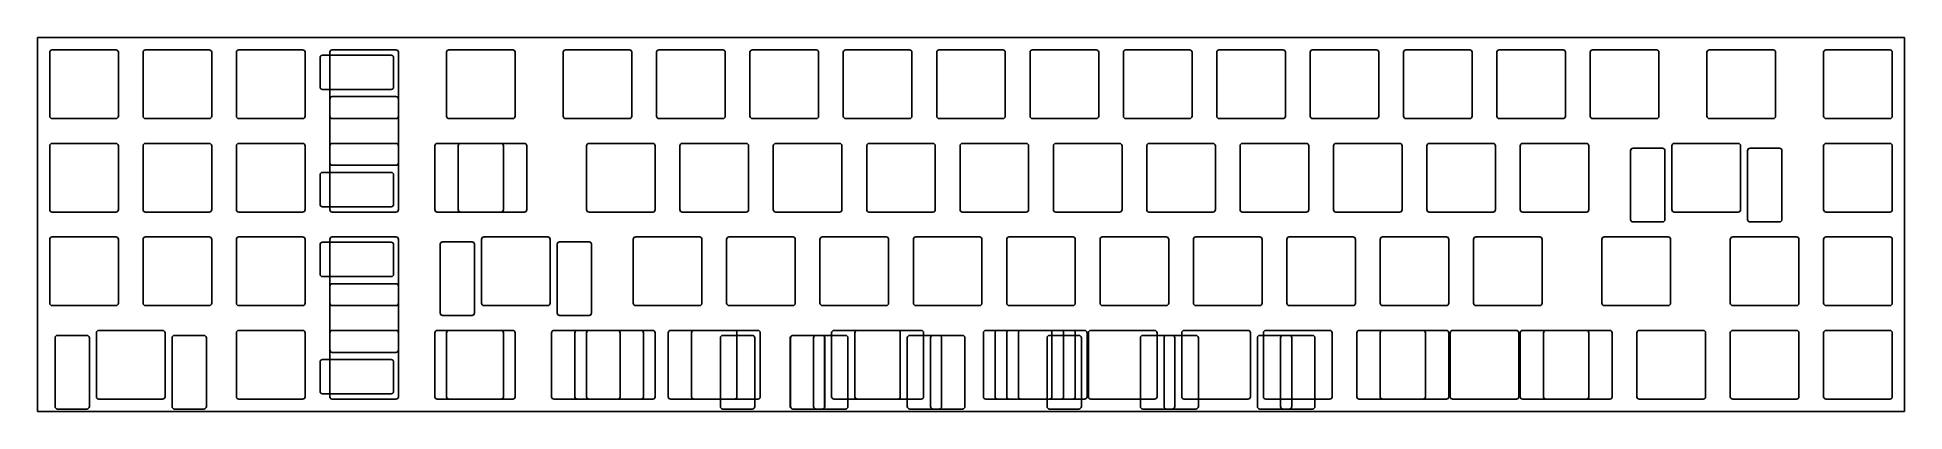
# Model space of a CAD drawing. Header units: millimetres. Extents: x 0 to 381, y -76 to 0.
import ezdxf

# ---------------------------------------------------------------- set-up
doc = ezdxf.new("R2010")
doc.units = ezdxf.units.MM

msp = doc.modelspace()

# ---------------------------------------------------------------- linework, layer by layer
for p, q in [((0, 0), (381, 0)), ((0, 0), (0, -76.2)), ((381, 0), (381, -76.2)), ((2.525, -3.025), (2.525, -16.025)), ((3.025, -2.525), (16.025, -2.525)), ((16.525, -3.025), (16.525, -16.025)), ((21.575, -3.025), (21.575, -16.025)), ((22.075, -2.525), (35.075, -2.525)), ((35.575, -3.025), (35.575, -16.025)), ((40.625, -3.025), (40.625, -16.025)), ((41.125, -2.525), (54.125, -2.525)), ((54.625, -3.025), (54.625, -16.025)), ((72.175, -3.612), (58.175, -3.612)), ((59.675, -3.025), (59.675, -16.025)), ((60.175, -2.525), (73.175, -2.525)), ((73.675, -3.025), (73.675, -16.025)), ((83.4875, -3.025), (83.4875, -16.025)), ((83.9875, -2.525), (96.9875, -2.525)), ((97.4875, -3.025), (97.4875, -16.025)), ((107.3, -3.025), (107.3, -16.025)), ((107.8, -2.525), (120.8, -2.525)), ((121.3, -3.025), (121.3, -16.025)), ((126.35, -3.025), (126.35, -16.025)), ((126.85, -2.525), (139.85, -2.525)), ((140.35, -3.025), (140.35, -16.025)), ((145.4, -3.025), (145.4, -16.025)), ((145.9, -2.525), (158.9, -2.525)), ((159.4, -3.025), (159.4, -16.025)), ((164.45, -3.025), (164.45, -16.025)), ((164.95, -2.525), (177.95, -2.525)), ((178.45, -3.025), (178.45, -16.025)), ((183.5, -3.025), (183.5, -16.025)), ((184, -2.525), (197, -2.525)), ((197.5, -3.025), (197.5, -16.025)), ((202.55, -3.025), (202.55, -16.025)), ((203.05, -2.525), (216.05, -2.525)), ((216.55, -3.025), (216.55, -16.025)), ((221.6, -3.025), (221.6, -16.025)), ((222.1, -2.525), (235.1, -2.525)), ((235.6, -3.025), (235.6, -16.025)), ((240.65, -3.025), (240.65, -16.025)), ((241.15, -2.525), (254.15, -2.525)), ((254.65, -3.025), (254.65, -16.025)), ((259.7, -3.025), (259.7, -16.025)), ((260.2, -2.525), (273.2, -2.525)), ((273.7, -3.025), (273.7, -16.025)), ((278.75, -3.025), (278.75, -16.025)), ((279.25, -2.525), (292.25, -2.525)), ((292.75, -3.025), (292.75, -16.025)), ((297.8, -3.025), (297.8, -16.025)), ((298.3, -2.525), (311.3, -2.525)), ((311.8, -3.025), (311.8, -16.025)), ((316.85, -3.025), (316.85, -16.025)), ((317.35, -2.525), (330.35, -2.525)), ((330.85, -3.025), (330.85, -16.025)), ((340.6625, -3.025), (340.6625, -16.025)), ((341.1625, -2.525), (354.1625, -2.525)), ((354.6625, -3.025), (354.6625, -16.025)), ((364.475, -3.025), (364.475, -16.025)), ((364.975, -2.525), (377.975, -2.525)), ((378.475, -3.025), (378.475, -16.025)), ((57.675, -4.112), (57.675, -10.112)), ((72.675, -4.112), (72.675, -10.112)), ((72.175, -10.612), (58.175, -10.612)), ((59.675, -12.55), (59.675, -25.55)), ((73.175, -12.05), (60.175, -12.05)), ((73.675, -12.55), (73.675, -25.55)), ((3.025, -16.525), (16.025, -16.525)), ((22.075, -16.525), (35.075, -16.525)), ((41.125, -16.525), (54.125, -16.525)), ((60.175, -16.525), (73.175, -16.525)), ((83.9875, -16.525), (96.9875, -16.525)), ((107.8, -16.525), (120.8, -16.525)), ((126.85, -16.525), (139.85, -16.525)), ((145.9, -16.525), (158.9, -16.525)), ((164.95, -16.525), (177.95, -16.525)), ((184, -16.525), (197, -16.525)), ((203.05, -16.525), (216.05, -16.525)), ((222.1, -16.525), (235.1, -16.525)), ((241.15, -16.525), (254.15, -16.525)), ((260.2, -16.525), (273.2, -16.525)), ((279.25, -16.525), (292.25, -16.525)), ((298.3, -16.525), (311.3, -16.525)), ((317.35, -16.525), (330.35, -16.525)), ((341.1625, -16.525), (354.1625, -16.525)), ((364.975, -16.525), (377.975, -16.525)), ((2.525, -22.075), (2.525, -35.075)), ((3.025, -21.575), (16.025, -21.575)), ((16.525, -22.075), (16.525, -35.075)), ((21.575, -22.075), (21.575, -35.075)), ((22.075, -21.575), (35.075, -21.575)), ((35.575, -22.075), (35.575, -35.075)), ((40.625, -22.075), (40.625, -35.075)), ((41.125, -21.575), (54.125, -21.575)), ((54.625, -22.075), (54.625, -35.075)), ((59.675, -22.075), (59.675, -35.075)), ((60.175, -21.575), (73.175, -21.575)), ((73.675, -22.075), (73.675, -35.075)), ((81.10625, -22.075), (81.10625, -35.075)), ((81.60625, -21.575), (94.60625, -21.575)), ((85.86875, -22.075), (85.86875, -35.075)), ((86.36875, -21.575), (99.36875, -21.575)), ((95.10625, -22.075), (95.10625, -35.075)), ((99.86875, -22.075), (99.86875, -35.075)), ((112.0625, -22.075), (112.0625, -35.075)), ((112.5625, -21.575), (125.5625, -21.575)), ((126.0625, -22.075), (126.0625, -35.075)), ((131.1125, -22.075), (131.1125, -35.075)), ((131.6125, -21.575), (144.6125, -21.575)), ((145.1125, -22.075), (145.1125, -35.075)), ((150.1625, -22.075), (150.1625, -35.075)), ((150.6625, -21.575), (163.6625, -21.575)), ((164.1625, -22.075), (164.1625, -35.075)), ((169.2125, -22.075), (169.2125, -35.075)), ((169.7125, -21.575), (182.7125, -21.575)), ((183.2125, -22.075), (183.2125, -35.075)), ((188.2625, -22.075), (188.2625, -35.075)), ((188.7625, -21.575), (201.7625, -21.575)), ((202.2625, -22.075), (202.2625, -35.075)), ((207.3125, -22.075), (207.3125, -35.075)), ((207.8125, -21.575), (220.8125, -21.575)), ((221.3125, -22.075), (221.3125, -35.075)), ((226.3625, -22.075), (226.3625, -35.075)), ((226.8625, -21.575), (239.8625, -21.575)), ((240.3625, -22.075), (240.3625, -35.075)), ((245.4125, -22.075), (245.4125, -35.075)), ((245.9125, -21.575), (258.9125, -21.575)), ((259.4125, -22.075), (259.4125, -35.075)), ((264.4625, -22.075), (264.4625, -35.075)), ((264.9625, -21.575), (277.9625, -21.575)), ((278.4625, -22.075), (278.4625, -35.075)), ((283.5125, -22.075), (283.5125, -35.075)), ((284.0125, -21.575), (297.0125, -21.575)), ((297.5125, -22.075), (297.5125, -35.075)), ((302.5625, -22.075), (302.5625, -35.075)), ((303.0625, -21.575), (316.0625, -21.575)), ((316.5625, -22.075), (316.5625, -35.075)), ((325.58075, -22.575), (331.58075, -22.575)), ((333.51875, -22.075), (333.51875, -35.075)), ((334.01875, -21.575), (347.01875, -21.575)), ((347.51875, -22.075), (347.51875, -35.075)), ((349.45675, -22.575), (355.45675, -22.575)), ((364.475, -22.075), (364.475, -35.075)), ((364.975, -21.575), (377.975, -21.575)), ((378.475, -22.075), (378.475, -35.075)), ((73.175, -26.05), (60.175, -26.05)), ((325.08075, -23.075), (325.08075, -37.075)), ((332.08075, -23.075), (332.08075, -37.075)), ((348.95675, -23.075), (348.95675, -37.075)), ((355.95675, -23.075), (355.95675, -37.075)), ((57.675, -27.988), (57.675, -33.988)), ((72.175, -27.488), (58.175, -27.488)), ((72.675, -27.988), (72.675, -33.988)), ((3.025, -35.575), (16.025, -35.575)), ((22.075, -35.575), (35.075, -35.575)), ((41.125, -35.575), (54.125, -35.575)), ((72.175, -34.488), (58.175, -34.488)), ((60.175, -35.575), (73.175, -35.575)), ((81.60625, -35.575), (94.60625, -35.575)), ((86.36875, -35.575), (99.36875, -35.575)), ((112.5625, -35.575), (125.5625, -35.575)), ((131.6125, -35.575), (144.6125, -35.575)), ((150.6625, -35.575), (163.6625, -35.575)), ((169.7125, -35.575), (182.7125, -35.575)), ((188.7625, -35.575), (201.7625, -35.575)), ((207.8125, -35.575), (220.8125, -35.575)), ((226.8625, -35.575), (239.8625, -35.575)), ((245.9125, -35.575), (258.9125, -35.575)), ((264.9625, -35.575), (277.9625, -35.575)), ((284.0125, -35.575), (297.0125, -35.575)), ((303.0625, -35.575), (316.0625, -35.575)), ((325.58075, -37.575), (331.58075, -37.575)), ((334.01875, -35.575), (347.01875, -35.575)), ((349.45675, -37.575), (355.45675, -37.575)), ((364.975, -35.575), (377.975, -35.575)), ((2.525, -41.125), (2.525, -54.125)), ((3.025, -40.625), (16.025, -40.625)), ((16.525, -41.125), (16.525, -54.125)), ((21.575, -41.125), (21.575, -54.125)), ((22.075, -40.625), (35.075, -40.625)), ((35.575, -41.125), (35.575, -54.125)), ((40.625, -41.125), (40.625, -54.125)), ((41.125, -40.625), (54.125, -40.625)), ((54.625, -41.125), (54.625, -54.125)), ((72.175, -41.712), (58.175, -41.712)), ((59.675, -41.125), (59.675, -54.125)), ((60.175, -40.625), (73.175, -40.625)), ((73.675, -41.125), (73.675, -54.125)), ((82.69325, -41.625), (88.69325, -41.625)), ((90.63125, -41.125), (90.63125, -54.125)), ((91.13125, -40.625), (104.13125, -40.625)), ((104.63125, -41.125), (104.63125, -54.125)), ((106.56925, -41.625), (112.56925, -41.625)), ((121.5875, -41.125), (121.5875, -54.125)), ((122.0875, -40.625), (135.0875, -40.625)), ((135.5875, -41.125), (135.5875, -54.125)), ((140.6375, -41.125), (140.6375, -54.125)), ((141.1375, -40.625), (154.1375, -40.625)), ((154.6375, -41.125), (154.6375, -54.125)), ((159.6875, -41.125), (159.6875, -54.125)), ((160.1875, -40.625), (173.1875, -40.625)), ((173.6875, -41.125), (173.6875, -54.125)), ((178.7375, -41.125), (178.7375, -54.125)), ((179.2375, -40.625), (192.2375, -40.625)), ((192.7375, -41.125), (192.7375, -54.125)), ((197.7875, -41.125), (197.7875, -54.125)), ((198.2875, -40.625), (211.2875, -40.625)), ((211.7875, -41.125), (211.7875, -54.125)), ((216.8375, -41.125), (216.8375, -54.125)), ((217.3375, -40.625), (230.3375, -40.625)), ((230.8375, -41.125), (230.8375, -54.125)), ((235.8875, -41.125), (235.8875, -54.125)), ((236.3875, -40.625), (249.3875, -40.625)), ((249.8875, -41.125), (249.8875, -54.125)), ((254.9375, -41.125), (254.9375, -54.125)), ((255.4375, -40.625), (268.4375, -40.625)), ((268.9375, -41.125), (268.9375, -54.125)), ((273.9875, -41.125), (273.9875, -54.125)), ((274.4875, -40.625), (287.4875, -40.625)), ((287.9875, -41.125), (287.9875, -54.125)), ((293.0375, -41.125), (293.0375, -54.125)), ((293.5375, -40.625), (306.5375, -40.625)), ((307.0375, -41.125), (307.0375, -54.125)), ((319.23125, -41.125), (319.23125, -54.125)), ((319.73125, -40.625), (332.73125, -40.625)), ((333.23125, -41.125), (333.23125, -54.125)), ((345.425, -41.125), (345.425, -54.125)), ((345.925, -40.625), (358.925, -40.625)), ((359.425, -41.125), (359.425, -54.125)), ((364.475, -41.125), (364.475, -54.125)), ((364.975, -40.625), (377.975, -40.625)), ((378.475, -41.125), (378.475, -54.125)), ((57.675, -42.212), (57.675, -48.212)), ((72.675, -42.212), (72.675, -48.212)), ((82.19325, -42.125), (82.19325, -56.125)), ((89.19325, -42.125), (89.19325, -56.125)), ((106.06925, -42.125), (106.06925, -56.125)), ((113.06925, -42.125), (113.06925, -56.125)), ((72.175, -48.712), (58.175, -48.712)), ((59.675, -50.65), (59.675, -63.65)), ((73.175, -50.15), (60.175, -50.15)), ((73.675, -50.65), (73.675, -63.65)), ((3.025, -54.625), (16.025, -54.625)), ((22.075, -54.625), (35.075, -54.625)), ((41.125, -54.625), (54.125, -54.625)), ((60.175, -54.625), (73.175, -54.625)), ((82.69325, -56.625), (88.69325, -56.625)), ((91.13125, -54.625), (104.13125, -54.625)), ((106.56925, -56.625), (112.56925, -56.625)), ((122.0875, -54.625), (135.0875, -54.625)), ((141.1375, -54.625), (154.1375, -54.625)), ((160.1875, -54.625), (173.1875, -54.625)), ((179.2375, -54.625), (192.2375, -54.625)), ((198.2875, -54.625), (211.2875, -54.625)), ((217.3375, -54.625), (230.3375, -54.625)), ((236.3875, -54.625), (249.3875, -54.625)), ((255.4375, -54.625), (268.4375, -54.625)), ((274.4875, -54.625), (287.4875, -54.625)), ((293.5375, -54.625), (306.5375, -54.625)), ((319.73125, -54.625), (332.73125, -54.625)), ((345.925, -54.625), (358.925, -54.625)), ((364.975, -54.625), (377.975, -54.625)), ((4.112, -60.675), (10.112, -60.675)), ((12.05, -60.175), (12.05, -73.175)), ((12.55, -59.675), (25.55, -59.675)), ((26.05, -60.175), (26.05, -73.175)), ((27.988, -60.675), (33.988, -60.675)), ((40.625, -60.175), (40.625, -73.175)), ((41.125, -59.675), (54.125, -59.675)), ((54.625, -60.175), (54.625, -73.175)), ((59.675, -60.175), (59.675, -73.175)), ((60.175, -59.675), (73.175, -59.675)), ((73.675, -60.175), (73.675, -73.175)), ((81.10625, -60.175), (81.10625, -73.175)), ((81.10625, -60.175), (81.10625, -73.175)), ((81.10625, -60.175), (81.10625, -73.175)), ((81.60625, -59.675), (94.60625, -59.675)), ((81.60625, -59.675), (94.60625, -59.675)), ((81.60625, -59.675), (94.60625, -59.675)), ((83.4875, -60.175), (83.4875, -73.175)), ((83.4875, -60.175), (83.4875, -73.175)), ((83.4875, -60.175), (83.4875, -73.175)), ((83.9875, -59.675), (96.9875, -59.675)), ((83.9875, -59.675), (96.9875, -59.675)), ((83.9875, -59.675), (96.9875, -59.675)), ((95.10625, -60.175), (95.10625, -73.175)), ((95.10625, -60.175), (95.10625, -73.175)), ((95.10625, -60.175), (95.10625, -73.175)), ((97.4875, -60.175), (97.4875, -73.175)), ((97.4875, -60.175), (97.4875, -73.175)), ((97.4875, -60.175), (97.4875, -73.175)), ((104.91875, -60.175), (104.91875, -73.175)), ((104.91875, -60.175), (104.91875, -73.175)), ((104.91875, -60.175), (104.91875, -73.175)), ((105.41875, -59.675), (118.41875, -59.675)), ((105.41875, -59.675), (118.41875, -59.675)), ((105.41875, -59.675), (118.41875, -59.675)), ((109.68125, -60.175), (109.68125, -73.175)), ((109.68125, -60.175), (109.68125, -73.175)), ((110.18125, -59.675), (123.18125, -59.675)), ((110.18125, -59.675), (123.18125, -59.675)), ((112.0625, -60.175), (112.0625, -73.175)), ((112.5625, -59.675), (125.5625, -59.675)), ((118.91875, -60.175), (118.91875, -73.175)), ((118.91875, -60.175), (118.91875, -73.175)), ((118.91875, -60.175), (118.91875, -73.175)), ((123.68125, -60.175), (123.68125, -73.175)), ((123.68125, -60.175), (123.68125, -73.175)), ((126.0625, -60.175), (126.0625, -73.175)), ((128.73125, -60.175), (128.73125, -73.175)), ((128.73125, -60.175), (128.73125, -73.175)), ((128.73125, -60.175), (128.73125, -73.175)), ((129.23125, -59.675), (142.23125, -59.675)), ((129.23125, -59.675), (142.23125, -59.675)), ((129.23125, -59.675), (142.23125, -59.675)), ((133.49375, -60.175), (133.49375, -73.175)), ((133.49375, -60.175), (133.49375, -73.175)), ((133.99375, -59.675), (146.99375, -59.675)), ((133.99375, -59.675), (146.99375, -59.675)), ((139.875, -60.675), (145.875, -60.675)), ((142.73125, -60.175), (142.73125, -73.175)), ((142.73125, -60.175), (142.73125, -73.175)), ((142.73125, -60.175), (142.73125, -73.175)), ((147.49375, -60.175), (147.49375, -73.175)), ((147.49375, -60.175), (147.49375, -73.175)), ((154.13075, -60.675), (160.13075, -60.675)), ((154.16875, -60.675), (160.16875, -60.675)), ((154.16875, -60.675), (160.16875, -60.675)), ((158.89325, -60.675), (164.89325, -60.675)), ((158.89325, -60.675), (164.89325, -60.675)), ((162.06875, -60.175), (162.06875, -73.175)), ((162.56875, -59.675), (175.56875, -59.675)), ((166.83125, -60.175), (166.83125, -73.175)), ((166.83125, -60.175), (166.83125, -73.175)), ((167.33125, -59.675), (180.33125, -59.675)), ((167.33125, -59.675), (180.33125, -59.675)), ((176.06875, -60.175), (176.06875, -73.175)), ((178.00675, -60.675), (184.00675, -60.675)), ((180.83125, -60.175), (180.83125, -73.175)), ((180.83125, -60.175), (180.83125, -73.175)), ((182.76925, -60.675), (188.76925, -60.675)), ((182.76925, -60.675), (188.76925, -60.675)), ((193.025, -60.175), (193.025, -73.175)), ((193.525, -59.675), (206.525, -59.675)), ((195.40625, -60.175), (195.40625, -73.175)), ((195.90625, -59.675), (208.90625, -59.675)), ((197.7875, -60.175), (197.7875, -73.175)), ((198.2875, -59.675), (211.2875, -59.675)), ((200.16875, -60.175), (200.16875, -73.175)), ((200.16875, -60.175), (200.16875, -73.175)), ((200.66875, -59.675), (213.66875, -59.675)), ((200.66875, -59.675), (213.66875, -59.675)), ((206.51825, -60.675), (212.51825, -60.675)), ((207.025, -60.175), (207.025, -73.175)), ((209.40625, -60.175), (209.40625, -73.175)), ((211.7875, -60.175), (211.7875, -73.175)), ((214.16875, -60.175), (214.16875, -73.175)), ((214.16875, -60.175), (214.16875, -73.175)), ((214.45625, -60.175), (214.45625, -73.175)), ((214.95625, -59.675), (227.95625, -59.675)), ((225.56825, -60.675), (231.56825, -60.675)), ((225.56825, -60.675), (231.56825, -60.675)), ((228.45625, -60.175), (228.45625, -73.175)), ((230.39425, -60.675), (236.39425, -60.675)), ((233.50625, -60.175), (233.50625, -73.175)), ((233.50625, -60.175), (233.50625, -73.175)), ((234.00625, -59.675), (247.00625, -59.675)), ((234.00625, -59.675), (247.00625, -59.675)), ((247.50625, -60.175), (247.50625, -73.175)), ((247.50625, -60.175), (247.50625, -73.175)), ((249.44425, -60.675), (255.44425, -60.675)), ((249.44425, -60.675), (255.44425, -60.675)), ((250.175, -60.175), (250.175, -73.175)), ((250.675, -59.675), (263.675, -59.675)), ((254.16875, -60.675), (260.16875, -60.675)), ((254.16875, -60.675), (260.16875, -60.675)), ((254.175, -60.675), (260.175, -60.675)), ((264.175, -60.175), (264.175, -73.175)), ((269.225, -60.175), (269.225, -73.175)), ((269.225, -60.175), (269.225, -73.175)), ((269.225, -60.175), (269.225, -73.175)), ((269.225, -60.175), (269.225, -73.175)), ((269.725, -59.675), (282.725, -59.675)), ((269.725, -59.675), (282.725, -59.675)), ((269.725, -59.675), (282.725, -59.675)), ((269.725, -59.675), (282.725, -59.675)), ((273.9875, -60.175), (273.9875, -73.175)), ((273.9875, -60.175), (273.9875, -73.175)), ((274.4875, -59.675), (287.4875, -59.675)), ((274.4875, -59.675), (287.4875, -59.675)), ((283.225, -60.175), (283.225, -73.175)), ((283.225, -60.175), (283.225, -73.175)), ((283.225, -60.175), (283.225, -73.175)), ((283.225, -60.175), (283.225, -73.175)), ((287.9875, -60.175), (287.9875, -73.175)), ((287.9875, -60.175), (287.9875, -73.175)), ((288.275, -60.175), (288.275, -73.175)), ((288.275, -60.175), (288.275, -73.175)), ((288.275, -60.175), (288.275, -73.175)), ((288.275, -60.175), (288.275, -73.175)), ((288.775, -59.675), (301.775, -59.675)), ((288.775, -59.675), (301.775, -59.675)), ((288.775, -59.675), (301.775, -59.675)), ((288.775, -59.675), (301.775, -59.675)), ((302.275, -60.175), (302.275, -73.175)), ((302.275, -60.175), (302.275, -73.175)), ((302.275, -60.175), (302.275, -73.175)), ((302.275, -60.175), (302.275, -73.175)), ((302.5625, -60.175), (302.5625, -73.175)), ((302.5625, -60.175), (302.5625, -73.175)), ((303.0625, -59.675), (316.0625, -59.675)), ((303.0625, -59.675), (316.0625, -59.675)), ((307.325, -60.175), (307.325, -73.175)), ((307.325, -60.175), (307.325, -73.175)), ((307.325, -60.175), (307.325, -73.175)), ((307.325, -60.175), (307.325, -73.175)), ((307.825, -59.675), (320.825, -59.675)), ((307.825, -59.675), (320.825, -59.675)), ((307.825, -59.675), (320.825, -59.675)), ((307.825, -59.675), (320.825, -59.675)), ((316.5625, -60.175), (316.5625, -73.175)), ((316.5625, -60.175), (316.5625, -73.175)), ((321.325, -60.175), (321.325, -73.175)), ((321.325, -60.175), (321.325, -73.175)), ((321.325, -60.175), (321.325, -73.175)), ((321.325, -60.175), (321.325, -73.175)), ((326.375, -60.175), (326.375, -73.175)), ((326.875, -59.675), (339.875, -59.675)), ((340.375, -60.175), (340.375, -73.175)), ((345.425, -60.175), (345.425, -73.175)), ((345.925, -59.675), (358.925, -59.675)), ((359.425, -60.175), (359.425, -73.175)), ((364.475, -60.175), (364.475, -73.175)), ((364.975, -59.675), (377.975, -59.675)), ((378.475, -60.175), (378.475, -73.175)), ((3.612, -61.175), (3.612, -75.175)), ((10.612, -61.175), (10.612, -75.175)), ((27.488, -61.175), (27.488, -75.175)), ((34.488, -61.175), (34.488, -75.175)), ((73.175, -64.15), (60.175, -64.15)), ((139.375, -61.175), (139.375, -75.175)), ((146.375, -61.175), (146.375, -75.175)), ((153.63075, -61.175), (153.63075, -75.175)), ((153.66875, -61.175), (153.66875, -75.175)), ((153.66875, -61.175), (153.66875, -75.175)), ((158.39325, -61.175), (158.39325, -75.175)), ((158.39325, -61.175), (158.39325, -75.175)), ((160.63075, -61.175), (160.63075, -75.175)), ((160.66875, -61.175), (160.66875, -75.175)), ((160.66875, -61.175), (160.66875, -75.175)), ((165.39325, -61.175), (165.39325, -75.175)), ((165.39325, -61.175), (165.39325, -75.175)), ((177.50675, -61.175), (177.50675, -75.175)), ((182.26925, -61.175), (182.26925, -75.175)), ((182.26925, -61.175), (182.26925, -75.175)), ((184.50675, -61.175), (184.50675, -75.175)), ((189.26925, -61.175), (189.26925, -75.175)), ((189.26925, -61.175), (189.26925, -75.175)), ((206.01825, -61.175), (206.01825, -75.175)), ((213.01825, -61.175), (213.01825, -75.175)), ((225.06825, -61.175), (225.06825, -75.175)), ((225.06825, -61.175), (225.06825, -75.175)), ((229.89425, -61.175), (229.89425, -75.175)), ((232.06825, -61.175), (232.06825, -75.175)), ((232.06825, -61.175), (232.06825, -75.175)), ((236.89425, -61.175), (236.89425, -75.175)), ((248.94425, -61.175), (248.94425, -75.175)), ((248.94425, -61.175), (248.94425, -75.175)), ((253.66875, -61.175), (253.66875, -75.175)), ((253.66875, -61.175), (253.66875, -75.175)), ((253.675, -61.175), (253.675, -75.175)), ((255.94425, -61.175), (255.94425, -75.175)), ((255.94425, -61.175), (255.94425, -75.175)), ((260.66875, -61.175), (260.66875, -75.175)), ((260.66875, -61.175), (260.66875, -75.175)), ((260.675, -61.175), (260.675, -75.175)), ((57.675, -66.088), (57.675, -72.088)), ((72.175, -65.588), (58.175, -65.588)), ((72.675, -66.088), (72.675, -72.088)), ((0, -76.2), (381, -76.2)), ((4.112, -75.675), (10.112, -75.675)), ((12.55, -73.675), (25.55, -73.675)), ((27.988, -75.675), (33.988, -75.675)), ((41.125, -73.675), (54.125, -73.675)), ((72.175, -72.588), (58.175, -72.588)), ((60.175, -73.675), (73.175, -73.675)), ((81.60625, -73.675), (94.60625, -73.675)), ((81.60625, -73.675), (94.60625, -73.675)), ((81.60625, -73.675), (94.60625, -73.675)), ((83.9875, -73.675), (96.9875, -73.675)), ((83.9875, -73.675), (96.9875, -73.675)), ((83.9875, -73.675), (96.9875, -73.675)), ((105.41875, -73.675), (118.41875, -73.675)), ((105.41875, -73.675), (118.41875, -73.675)), ((105.41875, -73.675), (118.41875, -73.675)), ((110.18125, -73.675), (123.18125, -73.675)), ((110.18125, -73.675), (123.18125, -73.675)), ((112.5625, -73.675), (125.5625, -73.675)), ((129.23125, -73.675), (142.23125, -73.675)), ((129.23125, -73.675), (142.23125, -73.675)), ((129.23125, -73.675), (142.23125, -73.675)), ((133.99375, -73.675), (146.99375, -73.675)), ((133.99375, -73.675), (146.99375, -73.675)), ((139.875, -75.675), (145.875, -75.675)), ((154.13075, -75.675), (160.13075, -75.675)), ((154.16875, -75.675), (160.16875, -75.675)), ((154.16875, -75.675), (160.16875, -75.675)), ((158.89325, -75.675), (164.89325, -75.675)), ((158.89325, -75.675), (164.89325, -75.675)), ((162.56875, -73.675), (175.56875, -73.675)), ((167.33125, -73.675), (180.33125, -73.675)), ((167.33125, -73.675), (180.33125, -73.675)), ((178.00675, -75.675), (184.00675, -75.675)), ((182.76925, -75.675), (188.76925, -75.675)), ((182.76925, -75.675), (188.76925, -75.675)), ((193.525, -73.675), (206.525, -73.675)), ((195.90625, -73.675), (208.90625, -73.675)), ((198.2875, -73.675), (211.2875, -73.675)), ((200.66875, -73.675), (213.66875, -73.675)), ((200.66875, -73.675), (213.66875, -73.675)), ((206.51825, -75.675), (212.51825, -75.675)), ((214.95625, -73.675), (227.95625, -73.675)), ((225.56825, -75.675), (231.56825, -75.675)), ((225.56825, -75.675), (231.56825, -75.675)), ((230.39425, -75.675), (236.39425, -75.675)), ((234.00625, -73.675), (247.00625, -73.675)), ((234.00625, -73.675), (247.00625, -73.675)), ((249.44425, -75.675), (255.44425, -75.675)), ((249.44425, -75.675), (255.44425, -75.675)), ((250.675, -73.675), (263.675, -73.675)), ((254.16875, -75.675), (260.16875, -75.675)), ((254.16875, -75.675), (260.16875, -75.675)), ((254.175, -75.675), (260.175, -75.675)), ((269.725, -73.675), (282.725, -73.675)), ((269.725, -73.675), (282.725, -73.675)), ((269.725, -73.675), (282.725, -73.675)), ((269.725, -73.675), (282.725, -73.675)), ((274.4875, -73.675), (287.4875, -73.675)), ((274.4875, -73.675), (287.4875, -73.675)), ((288.775, -73.675), (301.775, -73.675)), ((288.775, -73.675), (301.775, -73.675)), ((288.775, -73.675), (301.775, -73.675)), ((288.775, -73.675), (301.775, -73.675)), ((303.0625, -73.675), (316.0625, -73.675)), ((303.0625, -73.675), (316.0625, -73.675)), ((307.825, -73.675), (320.825, -73.675)), ((307.825, -73.675), (320.825, -73.675)), ((307.825, -73.675), (320.825, -73.675)), ((307.825, -73.675), (320.825, -73.675)), ((326.875, -73.675), (339.875, -73.675)), ((345.925, -73.675), (358.925, -73.675)), ((364.975, -73.675), (377.975, -73.675))]:
    msp.add_line(p, q)
for centre, start, end in [((3.025, -3.025), 90, 180), ((16.025, -3.025), 0, 90), ((22.075, -3.025), 90, 180), ((35.075, -3.025), 0, 90), ((41.125, -3.025), 90, 180), ((54.125, -3.025), 0, 90), ((58.175, -4.112), 90, 180), ((60.175, -3.025), 90, 180), ((72.175, -4.112), 0, 90), ((73.175, -3.025), 0, 90), ((83.9875, -3.025), 90, 180), ((96.9875, -3.025), 0, 90), ((107.8, -3.025), 90, 180), ((120.8, -3.025), 0, 90), ((126.85, -3.025), 90, 180), ((139.85, -3.025), 0, 90), ((145.9, -3.025), 90, 180), ((158.9, -3.025), 0, 90), ((164.95, -3.025), 90, 180), ((177.95, -3.025), 0, 90), ((184, -3.025), 90, 180), ((197, -3.025), 0, 90), ((203.05, -3.025), 90, 180), ((216.05, -3.025), 0, 90), ((222.1, -3.025), 90, 180), ((235.1, -3.025), 0, 90), ((241.15, -3.025), 90, 180), ((254.15, -3.025), 0, 90), ((260.2, -3.025), 90, 180), ((273.2, -3.025), 0, 90), ((279.25, -3.025), 90, 180), ((292.25, -3.025), 0, 90), ((298.3, -3.025), 90, 180), ((311.3, -3.025), 0, 90), ((317.35, -3.025), 90, 180), ((330.35, -3.025), 0, 90), ((341.1625, -3.025), 90, 180), ((354.1625, -3.025), 0, 90), ((364.975, -3.025), 90, 180), ((377.975, -3.025), 0, 90), ((58.175, -10.112), 180, 270), ((72.175, -10.112), -90, 0), ((60.175, -12.55), 90, 180), ((73.175, -12.55), 0, 90), ((3.025, -16.025), 180, 270), ((16.025, -16.025), 270, 360), ((22.075, -16.025), 180, 270), ((35.075, -16.025), 270, 360), ((41.125, -16.025), 180, 270), ((54.125, -16.025), 270, 360), ((60.175, -16.025), 180, 270), ((73.175, -16.025), 270, 360), ((83.9875, -16.025), 180, 270), ((96.9875, -16.025), 270, 360), ((107.8, -16.025), 180, 270), ((120.8, -16.025), 270, 360), ((126.85, -16.025), 180, 270), ((139.85, -16.025), 270, 360), ((145.9, -16.025), 180, 270), ((158.9, -16.025), 270, 360), ((164.95, -16.025), 180, 270), ((177.95, -16.025), 270, 360), ((184, -16.025), 180, 270), ((197, -16.025), 270, 360), ((203.05, -16.025), 180, 270), ((216.05, -16.025), 270, 360), ((222.1, -16.025), 180, 270), ((235.1, -16.025), 270, 360), ((241.15, -16.025), 180, 270), ((254.15, -16.025), 270, 360), ((260.2, -16.025), 180, 270), ((273.2, -16.025), 270, 360), ((279.25, -16.025), 180, 270), ((292.25, -16.025), 270, 360), ((298.3, -16.025), 180, 270), ((311.3, -16.025), 270, 360), ((317.35, -16.025), 180, 270), ((330.35, -16.025), 270, 360), ((341.1625, -16.025), 180, 270), ((354.1625, -16.025), 270, 360), ((364.975, -16.025), 180, 270), ((377.975, -16.025), 270, 360), ((3.025, -22.075), 90, 180), ((16.025, -22.075), 0, 90), ((22.075, -22.075), 90, 180), ((35.075, -22.075), 0, 90), ((41.125, -22.075), 90, 180), ((54.125, -22.075), 0, 90), ((60.175, -22.075), 90, 180), ((73.175, -22.075), 0, 90), ((81.60625, -22.075), 90, 180), ((86.36875, -22.075), 90, 180), ((94.60625, -22.075), 0, 90), ((99.36875, -22.075), 0, 90), ((112.5625, -22.075), 90, 180), ((125.5625, -22.075), 0, 90), ((131.6125, -22.075), 90, 180), ((144.6125, -22.075), 0, 90), ((150.6625, -22.075), 90, 180), ((163.6625, -22.075), 0, 90), ((169.7125, -22.075), 90, 180), ((182.7125, -22.075), 0, 90), ((188.7625, -22.075), 90, 180), ((201.7625, -22.075), 0, 90), ((207.8125, -22.075), 90, 180), ((220.8125, -22.075), 0, 90), ((226.8625, -22.075), 90, 180), ((239.8625, -22.075), 0, 90), ((245.9125, -22.075), 90, 180), ((258.9125, -22.075), 0, 90), ((264.9625, -22.075), 90, 180), ((277.9625, -22.075), 0, 90), ((284.0125, -22.075), 90, 180), ((297.0125, -22.075), 0, 90), ((303.0625, -22.075), 90, 180), ((316.0625, -22.075), 0, 90), ((325.58075, -23.075), 90, 180), ((331.58075, -23.075), 0, 90), ((334.01875, -22.075), 90, 180), ((347.01875, -22.075), 0, 90), ((349.45675, -23.075), 90, 180), ((355.45675, -23.075), 0, 90), ((364.975, -22.075), 90, 180), ((377.975, -22.075), 0, 90), ((60.175, -25.55), 180, 270), ((73.175, -25.55), -90, 0), ((58.175, -27.988), 90, 180), ((72.175, -27.988), 0, 90), ((58.175, -33.988), 180, 270), ((72.175, -33.988), -90, 0), ((3.025, -35.075), 180, 270), ((16.025, -35.075), 270, 360), ((22.075, -35.075), 180, 270), ((35.075, -35.075), 270, 360), ((41.125, -35.075), 180, 270), ((54.125, -35.075), 270, 360), ((60.175, -35.075), 180, 270), ((73.175, -35.075), 270, 360), ((81.60625, -35.075), 180, 270), ((86.36875, -35.075), 180, 270), ((94.60625, -35.075), 270, 360), ((99.36875, -35.075), 270, 360), ((112.5625, -35.075), 180, 270), ((125.5625, -35.075), 270, 360), ((131.6125, -35.075), 180, 270), ((144.6125, -35.075), 270, 360), ((150.6625, -35.075), 180, 270), ((163.6625, -35.075), 270, 360), ((169.7125, -35.075), 180, 270), ((182.7125, -35.075), 270, 360), ((188.7625, -35.075), 180, 270), ((201.7625, -35.075), 270, 360), ((207.8125, -35.075), 180, 270), ((220.8125, -35.075), 270, 360), ((226.8625, -35.075), 180, 270), ((239.8625, -35.075), 270, 360), ((245.9125, -35.075), 180, 270), ((258.9125, -35.075), 270, 360), ((264.9625, -35.075), 180, 270), ((277.9625, -35.075), 270, 360), ((284.0125, -35.075), 180, 270), ((297.0125, -35.075), 270, 360), ((303.0625, -35.075), 180, 270), ((316.0625, -35.075), 270, 360), ((325.58075, -37.075), 180, 270), ((331.58075, -37.075), 270, 360), ((334.01875, -35.075), 180, 270), ((347.01875, -35.075), 270, 360), ((349.45675, -37.075), 180, 270), ((355.45675, -37.075), 270, 360), ((364.975, -35.075), 180, 270), ((377.975, -35.075), 270, 360), ((3.025, -41.125), 90, 180), ((16.025, -41.125), 0, 90), ((22.075, -41.125), 90, 180), ((35.075, -41.125), 0, 90), ((41.125, -41.125), 90, 180), ((54.125, -41.125), 0, 90), ((58.175, -42.212), 90, 180), ((60.175, -41.125), 90, 180), ((72.175, -42.212), 0, 90), ((73.175, -41.125), 0, 90), ((82.69325, -42.125), 90, 180), ((88.69325, -42.125), 0, 90), ((91.13125, -41.125), 90, 180), ((104.13125, -41.125), 0, 90), ((106.56925, -42.125), 90, 180), ((112.56925, -42.125), 0, 90), ((122.0875, -41.125), 90, 180), ((135.0875, -41.125), 0, 90), ((141.1375, -41.125), 90, 180), ((154.1375, -41.125), 0, 90), ((160.1875, -41.125), 90, 180), ((173.1875, -41.125), 0, 90), ((179.2375, -41.125), 90, 180), ((192.2375, -41.125), 0, 90), ((198.2875, -41.125), 90, 180), ((211.2875, -41.125), 0, 90), ((217.3375, -41.125), 90, 180), ((230.3375, -41.125), 0, 90), ((236.3875, -41.125), 90, 180), ((249.3875, -41.125), 0, 90), ((255.4375, -41.125), 90, 180), ((268.4375, -41.125), 0, 90), ((274.4875, -41.125), 90, 180), ((287.4875, -41.125), 0, 90), ((293.5375, -41.125), 90, 180), ((306.5375, -41.125), 0, 90), ((319.73125, -41.125), 90, 180), ((332.73125, -41.125), 0, 90), ((345.925, -41.125), 90, 180), ((358.925, -41.125), 0, 90), ((364.975, -41.125), 90, 180), ((377.975, -41.125), 0, 90), ((58.175, -48.212), 180, 270), ((72.175, -48.212), -90, 0), ((60.175, -50.65), 90, 180), ((73.175, -50.65), 0, 90), ((3.025, -54.125), 180, 270), ((16.025, -54.125), 270, 360), ((22.075, -54.125), 180, 270), ((35.075, -54.125), 270, 360), ((41.125, -54.125), 180, 270), ((54.125, -54.125), 270, 360), ((60.175, -54.125), 180, 270), ((73.175, -54.125), 270, 360), ((82.69325, -56.125), 180, 270), ((88.69325, -56.125), 270, 360), ((91.13125, -54.125), 180, 270), ((104.13125, -54.125), 270, 360), ((106.56925, -56.125), 180, 270), ((112.56925, -56.125), 270, 360), ((122.0875, -54.125), 180, 270), ((135.0875, -54.125), 270, 360), ((141.1375, -54.125), 180, 270), ((154.1375, -54.125), 270, 360), ((160.1875, -54.125), 180, 270), ((173.1875, -54.125), 270, 360), ((179.2375, -54.125), 180, 270), ((192.2375, -54.125), 270, 360), ((198.2875, -54.125), 180, 270), ((211.2875, -54.125), 270, 360), ((217.3375, -54.125), 180, 270), ((230.3375, -54.125), 270, 360), ((236.3875, -54.125), 180, 270), ((249.3875, -54.125), 270, 360), ((255.4375, -54.125), 180, 270), ((268.4375, -54.125), 270, 360), ((274.4875, -54.125), 180, 270), ((287.4875, -54.125), 270, 360), ((293.5375, -54.125), 180, 270), ((306.5375, -54.125), 270, 360), ((319.73125, -54.125), 180, 270), ((332.73125, -54.125), 270, 360), ((345.925, -54.125), 180, 270), ((358.925, -54.125), 270, 360), ((364.975, -54.125), 180, 270), ((377.975, -54.125), 270, 360), ((4.112, -61.175), 90, 180), ((10.112, -61.175), 0, 90), ((12.55, -60.175), 90, 180), ((25.55, -60.175), 0, 90), ((27.988, -61.175), 90, 180), ((33.988, -61.175), 0, 90), ((41.125, -60.175), 90, 180), ((54.125, -60.175), 0, 90), ((60.175, -60.175), 90, 180), ((73.175, -60.175), 0, 90), ((81.60625, -60.175), 90, 180), ((81.60625, -60.175), 90, 180), ((81.60625, -60.175), 90, 180), ((83.9875, -60.175), 90, 180), ((83.9875, -60.175), 90, 180), ((83.9875, -60.175), 90, 180), ((94.60625, -60.175), 0, 90), ((94.60625, -60.175), 0, 90), ((94.60625, -60.175), 0, 90), ((96.9875, -60.175), 0, 90), ((96.9875, -60.175), 0, 90), ((96.9875, -60.175), 0, 90), ((105.41875, -60.175), 90, 180), ((105.41875, -60.175), 90, 180), ((105.41875, -60.175), 90, 180), ((110.18125, -60.175), 90, 180), ((110.18125, -60.175), 90, 180), ((112.5625, -60.175), 90, 180), ((118.41875, -60.175), 0, 90), ((118.41875, -60.175), 0, 90), ((118.41875, -60.175), 0, 90), ((123.18125, -60.175), 0, 90), ((123.18125, -60.175), 0, 90), ((125.5625, -60.175), 0, 90), ((129.23125, -60.175), 90, 180), ((129.23125, -60.175), 90, 180), ((129.23125, -60.175), 90, 180), ((133.99375, -60.175), 90, 180), ((133.99375, -60.175), 90, 180), ((139.875, -61.175), 90, 180), ((142.23125, -60.175), 0, 90), ((142.23125, -60.175), 0, 90), ((142.23125, -60.175), 0, 90), ((145.875, -61.175), 0, 90), ((146.99375, -60.175), 0, 90), ((146.99375, -60.175), 0, 90), ((154.13075, -61.175), 90, 180), ((154.16875, -61.175), 90, 180), ((154.16875, -61.175), 90, 180), ((158.89325, -61.175), 90, 180), ((158.89325, -61.175), 90, 180), ((160.13075, -61.175), 0, 90), ((160.16875, -61.175), 0, 90), ((160.16875, -61.175), 0, 90), ((162.56875, -60.175), 90, 180), ((164.89325, -61.175), 0, 90), ((164.89325, -61.175), 0, 90), ((167.33125, -60.175), 90, 180), ((167.33125, -60.175), 90, 180), ((175.56875, -60.175), 0, 90), ((178.00675, -61.175), 90, 180), ((180.33125, -60.175), 0, 90), ((180.33125, -60.175), 0, 90), ((182.76925, -61.175), 90, 180), ((182.76925, -61.175), 90, 180), ((184.00675, -61.175), 0, 90), ((188.76925, -61.175), 0, 90), ((188.76925, -61.175), 0, 90), ((193.525, -60.175), 90, 180), ((195.90625, -60.175), 90, 180), ((198.2875, -60.175), 90, 180), ((200.66875, -60.175), 90, 180), ((200.66875, -60.175), 90, 180), ((206.51825, -61.175), 90, 180), ((206.525, -60.175), 0, 90), ((208.90625, -60.175), 0, 90), ((211.2875, -60.175), 0, 90), ((212.51825, -61.175), 0, 90), ((213.66875, -60.175), 0, 90), ((213.66875, -60.175), 0, 90), ((214.95625, -60.175), 90, 180), ((225.56825, -61.175), 90, 180), ((225.56825, -61.175), 90, 180), ((227.95625, -60.175), 0, 90), ((230.39425, -61.175), 90, 180), ((231.56825, -61.175), 0, 90), ((231.56825, -61.175), 0, 90), ((234.00625, -60.175), 90, 180), ((234.00625, -60.175), 90, 180), ((236.39425, -61.175), 0, 90), ((247.00625, -60.175), 0, 90), ((247.00625, -60.175), 0, 90), ((249.44425, -61.175), 90, 180), ((249.44425, -61.175), 90, 180), ((250.675, -60.175), 90, 180), ((254.16875, -61.175), 90, 180), ((254.16875, -61.175), 90, 180), ((254.175, -61.175), 90, 180), ((255.44425, -61.175), 0, 90), ((255.44425, -61.175), 0, 90), ((260.16875, -61.175), 0, 90), ((260.16875, -61.175), 0, 90), ((260.175, -61.175), 0, 90), ((263.675, -60.175), 0, 90), ((269.725, -60.175), 90, 180), ((269.725, -60.175), 90, 180), ((269.725, -60.175), 90, 180), ((269.725, -60.175), 90, 180), ((274.4875, -60.175), 90, 180), ((274.4875, -60.175), 90, 180), ((282.725, -60.175), 0, 90), ((282.725, -60.175), 0, 90), ((282.725, -60.175), 0, 90), ((282.725, -60.175), 0, 90), ((287.4875, -60.175), 0, 90), ((287.4875, -60.175), 0, 90), ((288.775, -60.175), 90, 180), ((288.775, -60.175), 90, 180), ((288.775, -60.175), 90, 180), ((288.775, -60.175), 90, 180), ((301.775, -60.175), 0, 90), ((301.775, -60.175), 0, 90), ((301.775, -60.175), 0, 90), ((301.775, -60.175), 0, 90), ((303.0625, -60.175), 90, 180), ((303.0625, -60.175), 90, 180), ((307.825, -60.175), 90, 180), ((307.825, -60.175), 90, 180), ((307.825, -60.175), 90, 180), ((307.825, -60.175), 90, 180), ((316.0625, -60.175), 0, 90), ((316.0625, -60.175), 0, 90), ((320.825, -60.175), 0, 90), ((320.825, -60.175), 0, 90), ((320.825, -60.175), 0, 90), ((320.825, -60.175), 0, 90), ((326.875, -60.175), 90, 180), ((339.875, -60.175), 0, 90), ((345.925, -60.175), 90, 180), ((358.925, -60.175), 0, 90), ((364.975, -60.175), 90, 180), ((377.975, -60.175), 0, 90), ((60.175, -63.65), 180, 270), ((73.175, -63.65), -90, 0), ((58.175, -66.088), 90, 180), ((72.175, -66.088), 0, 90), ((58.175, -72.088), 180, 270), ((72.175, -72.088), -90, 0), ((4.112, -75.175), 180, 270), ((10.112, -75.175), 270, 360), ((12.55, -73.175), 180, 270), ((25.55, -73.175), 270, 360), ((27.988, -75.175), 180, 270), ((33.988, -75.175), 270, 360), ((41.125, -73.175), 180, 270), ((54.125, -73.175), 270, 360), ((60.175, -73.175), 180, 270), ((73.175, -73.175), 270, 360), ((81.60625, -73.175), 180, 270), ((81.60625, -73.175), 180, 270), ((81.60625, -73.175), 180, 270), ((83.9875, -73.175), 180, 270), ((83.9875, -73.175), 180, 270), ((83.9875, -73.175), 180, 270), ((94.60625, -73.175), 270, 360), ((94.60625, -73.175), 270, 360), ((94.60625, -73.175), 270, 360), ((96.9875, -73.175), 270, 360), ((96.9875, -73.175), 270, 360), ((96.9875, -73.175), 270, 360), ((105.41875, -73.175), 180, 270), ((105.41875, -73.175), 180, 270), ((105.41875, -73.175), 180, 270), ((110.18125, -73.175), 180, 270), ((110.18125, -73.175), 180, 270), ((112.5625, -73.175), 180, 270), ((118.41875, -73.175), 270, 360), ((118.41875, -73.175), 270, 360), ((118.41875, -73.175), 270, 360), ((123.18125, -73.175), 270, 360), ((123.18125, -73.175), 270, 360), ((125.5625, -73.175), 270, 360), ((129.23125, -73.175), 180, 270), ((129.23125, -73.175), 180, 270), ((129.23125, -73.175), 180, 270), ((133.99375, -73.175), 180, 270), ((133.99375, -73.175), 180, 270), ((139.875, -75.175), 180, 270), ((142.23125, -73.175), 270, 360), ((142.23125, -73.175), 270, 360), ((142.23125, -73.175), 270, 360), ((145.875, -75.175), 270, 360), ((146.99375, -73.175), 270, 360), ((146.99375, -73.175), 270, 360), ((154.13075, -75.175), 180, 270), ((154.16875, -75.175), 180, 270), ((154.16875, -75.175), 180, 270), ((158.89325, -75.175), 180, 270), ((158.89325, -75.175), 180, 270), ((160.13075, -75.175), 270, 360), ((160.16875, -75.175), 270, 360), ((160.16875, -75.175), 270, 360), ((162.56875, -73.175), 180, 270), ((164.89325, -75.175), 270, 360), ((164.89325, -75.175), 270, 360), ((167.33125, -73.175), 180, 270), ((167.33125, -73.175), 180, 270), ((175.56875, -73.175), 270, 360), ((178.00675, -75.175), 180, 270), ((180.33125, -73.175), 270, 360), ((180.33125, -73.175), 270, 360), ((182.76925, -75.175), 180, 270), ((182.76925, -75.175), 180, 270), ((184.00675, -75.175), 270, 360), ((188.76925, -75.175), 270, 360), ((188.76925, -75.175), 270, 360), ((193.525, -73.175), 180, 270), ((195.90625, -73.175), 180, 270), ((198.2875, -73.175), 180, 270), ((200.66875, -73.175), 180, 270), ((200.66875, -73.175), 180, 270), ((206.51825, -75.175), 180, 270), ((206.525, -73.175), 270, 360), ((208.90625, -73.175), 270, 360), ((211.2875, -73.175), 270, 360), ((212.51825, -75.175), 270, 360), ((213.66875, -73.175), 270, 360), ((213.66875, -73.175), 270, 360), ((214.95625, -73.175), 180, 270), ((225.56825, -75.175), 180, 270), ((225.56825, -75.175), 180, 270), ((227.95625, -73.175), 270, 360), ((230.39425, -75.175), 180, 270), ((231.56825, -75.175), 270, 360), ((231.56825, -75.175), 270, 360), ((234.00625, -73.175), 180, 270), ((234.00625, -73.175), 180, 270), ((236.39425, -75.175), 270, 360), ((247.00625, -73.175), 270, 360), ((247.00625, -73.175), 270, 360), ((249.44425, -75.175), 180, 270), ((249.44425, -75.175), 180, 270), ((250.675, -73.175), 180, 270), ((254.16875, -75.175), 180, 270), ((254.16875, -75.175), 180, 270), ((254.175, -75.175), 180, 270), ((255.44425, -75.175), 270, 360), ((255.44425, -75.175), 270, 360), ((260.16875, -75.175), 270, 360), ((260.16875, -75.175), 270, 360), ((260.175, -75.175), 270, 360), ((263.675, -73.175), 270, 360), ((269.725, -73.175), 180, 270), ((269.725, -73.175), 180, 270), ((269.725, -73.175), 180, 270), ((269.725, -73.175), 180, 270), ((274.4875, -73.175), 180, 270), ((274.4875, -73.175), 180, 270), ((282.725, -73.175), 270, 360), ((282.725, -73.175), 270, 360), ((282.725, -73.175), 270, 360), ((282.725, -73.175), 270, 360), ((287.4875, -73.175), 270, 360), ((287.4875, -73.175), 270, 360), ((288.775, -73.175), 180, 270), ((288.775, -73.175), 180, 270), ((288.775, -73.175), 180, 270), ((288.775, -73.175), 180, 270), ((301.775, -73.175), 270, 360), ((301.775, -73.175), 270, 360), ((301.775, -73.175), 270, 360), ((301.775, -73.175), 270, 360), ((303.0625, -73.175), 180, 270), ((303.0625, -73.175), 180, 270), ((307.825, -73.175), 180, 270), ((307.825, -73.175), 180, 270), ((307.825, -73.175), 180, 270), ((307.825, -73.175), 180, 270), ((316.0625, -73.175), 270, 360), ((316.0625, -73.175), 270, 360), ((320.825, -73.175), 270, 360), ((320.825, -73.175), 270, 360), ((320.825, -73.175), 270, 360), ((320.825, -73.175), 270, 360), ((326.875, -73.175), 180, 270), ((339.875, -73.175), 270, 360), ((345.925, -73.175), 180, 270), ((358.925, -73.175), 270, 360), ((364.975, -73.175), 180, 270), ((377.975, -73.175), 270, 360)]:
    msp.add_arc(centre, 0.5, start, end)

doc.saveas('drawing.dxf')
